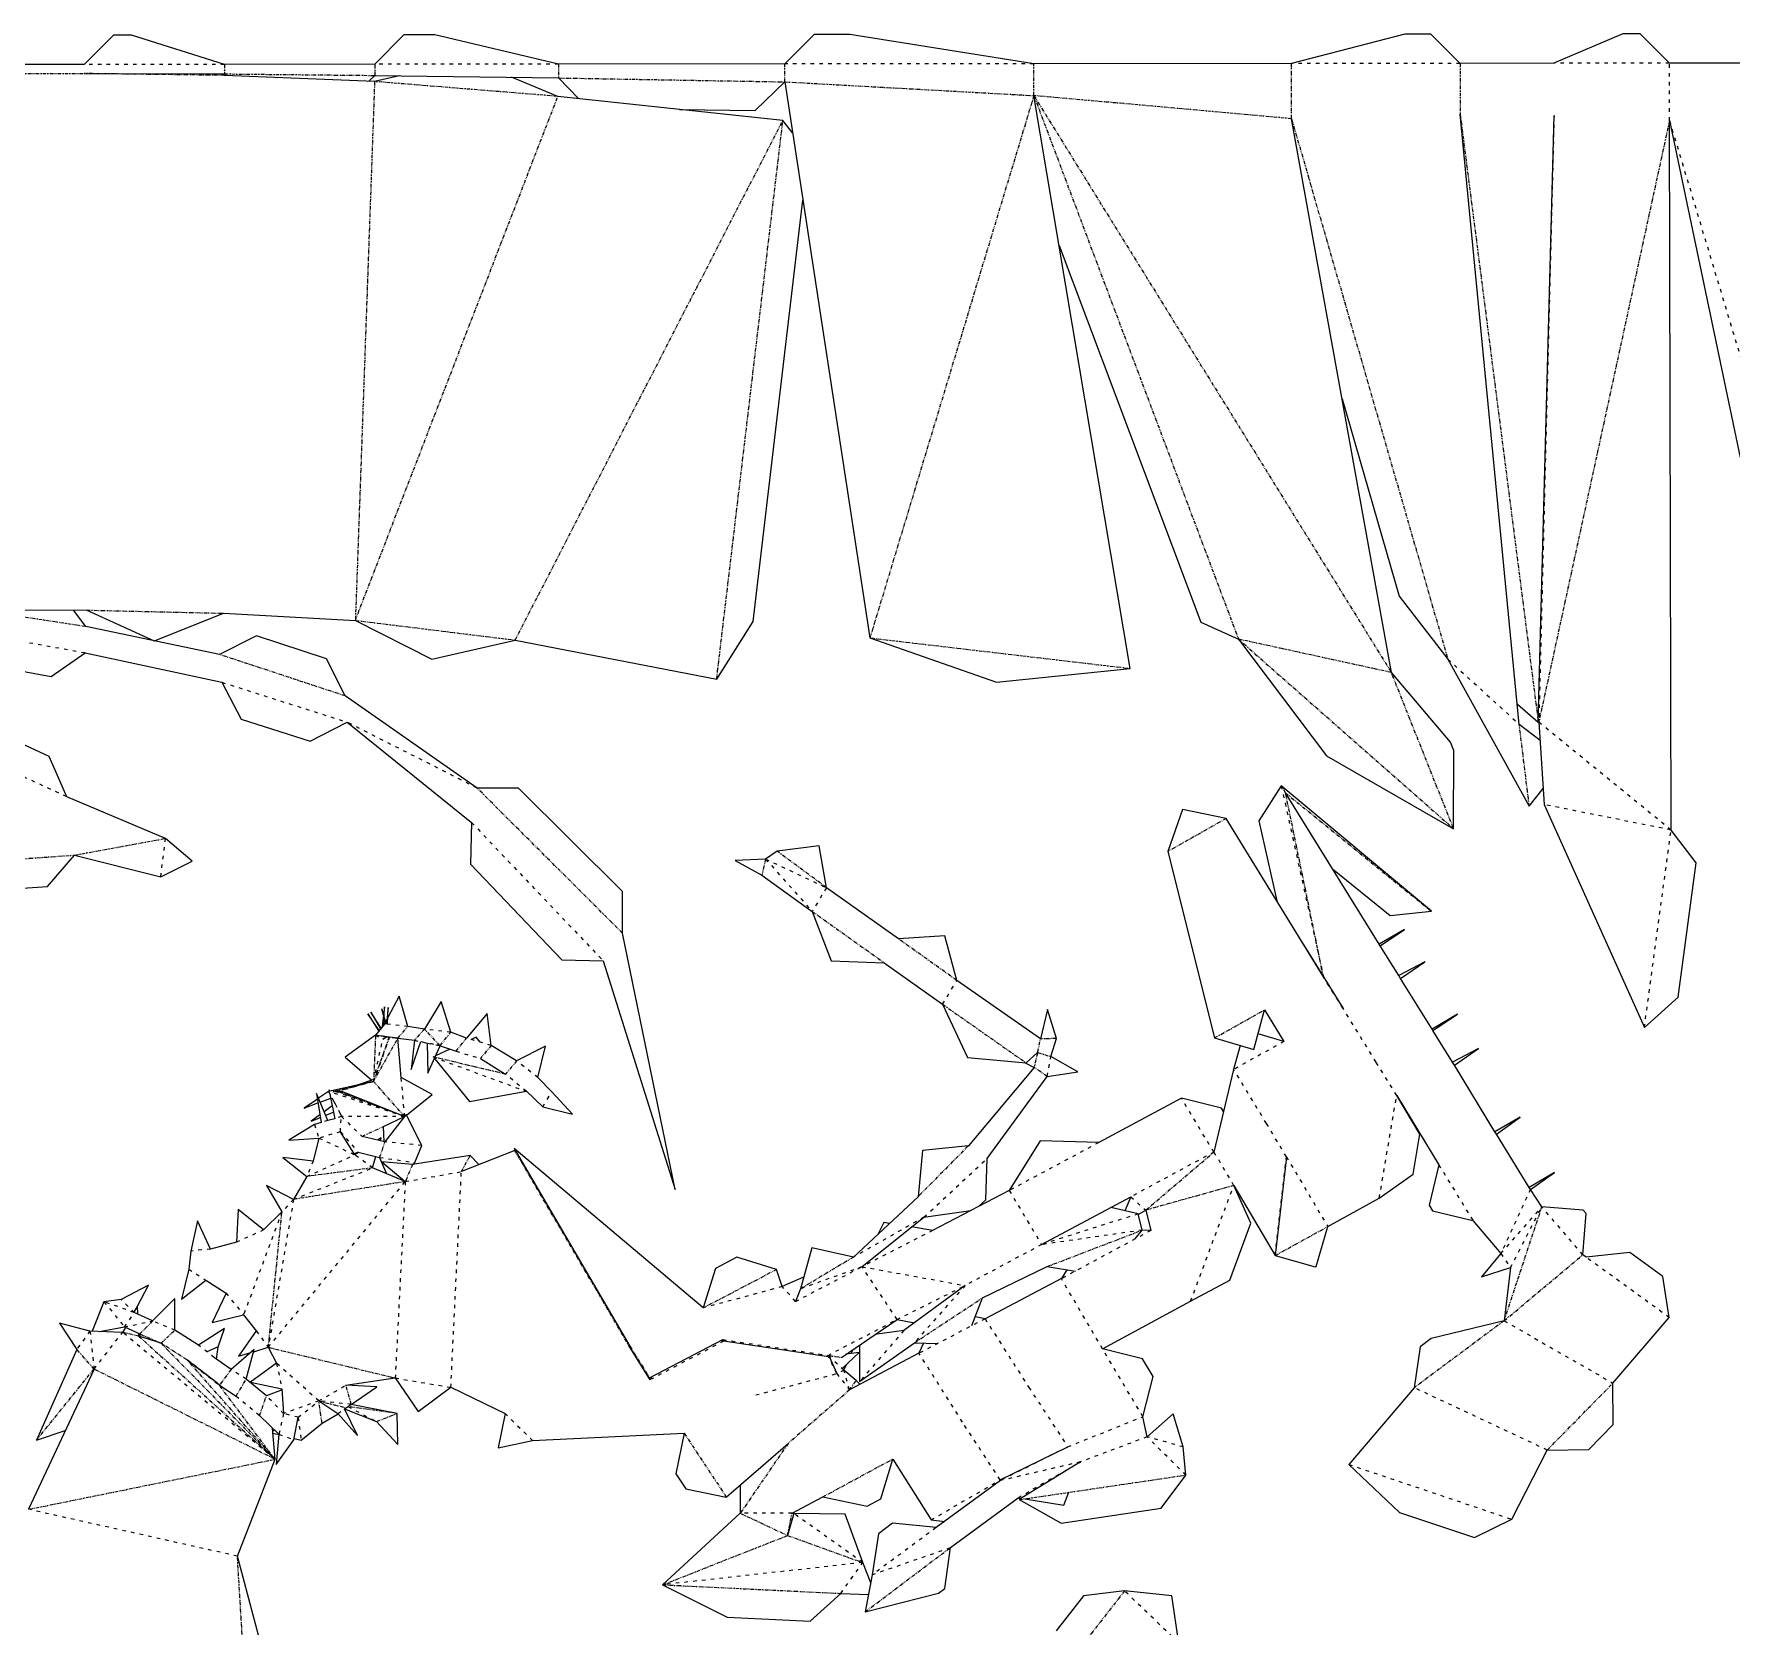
# Model space of a CAD drawing. Extents: x 0 to 2324, y 0 to 839.
# Drawn here: x 300.2 to 589.8, y 138.9 to 410.5 of the extents above; entities that cross this region are included whole.
import ezdxf

# ---------------------------------------------------------------- set-up
doc = ezdxf.new("R2010")
doc.units = 0
doc.header["$LTSCALE"] = 0.05
doc.header["$MEASUREMENT"] = 0
doc.linetypes.add('ACAD_ISO03W100', pattern=[30, 12, -18])
doc.linetypes.add('ACAD_ISO12W100', pattern=[21, 12, -3, 0, -3, 0, -3])
for name, color, linetype in [('CutLine', 7, 'Continuous'), ('MountainLine', 7, 'Continuous'), ('ValleyLine', 7, 'Continuous')]:
    doc.layers.add(name, color=color, linetype=linetype)

msp = doc.modelspace()

# ---------------------------------------------------------------- linework, layer by layer
at = {"layer": 'CutLine', "color": 1, "linetype": 'Continuous', "lineweight": 0}
for p, q in [((313.799152, 410.28592), (308.803049, 405.282026)), ((316.851963, 410.288299), (313.799152, 410.28592)), ((332.735285, 405.300672), (316.851963, 410.288299)), ((363.376512, 410.324547), (358.38041, 405.320653)), ((368.626985, 410.328638), (363.376512, 410.324547)), ((389.748664, 405.345093), (368.626985, 410.328638)), ((433.36308, 410.379076), (428.366977, 405.375182)), ((439.470001, 410.383834), (433.36308, 410.379076)), ((470.856839, 405.408287), (439.470001, 410.383834)), ((534.174054, 410.457621), (514.82461, 405.442544)), ((538.587961, 410.46106), (534.174054, 410.457621)), ((543.591855, 405.464957), (538.587961, 410.46106)), ((571.358306, 410.486592), (559.611935, 405.477439)), ((574.306461, 410.488889), (571.358306, 410.486592)), ((579.310356, 405.492786), (574.306461, 410.488889)), ((559.611935, 405.477439), (543.591855, 405.464957)), ((687.327047, 405.576945), (579.310356, 405.492786)), ((308.803049, 405.282026), (292.982095, 405.269699)), ((308.804255, 403.734024), (332.736556, 403.668671)), ((332.734684, 403.42764), (332.174437, 403.670206)), ((358.359364, 402.367091), (332.734684, 403.42764)), ((358.38041, 405.320653), (332.735285, 405.300672)), ((332.736556, 403.668671), (332.982892, 403.417367)), ((357.357546, 402.408554), (358.381896, 403.412655)), ((362.6177, 403.35438), (358.359364, 402.367091)), ((358.381896, 403.412655), (389.750506, 402.981093)), ((389.628707, 399.836451), (381.693809, 403.091935)), ((428.366977, 405.375182), (389.748664, 405.345093)), ((389.750506, 402.981093), (393.151337, 399.460921)), ((514.82461, 405.442544), (470.856839, 405.408287)), ((428.035679, 395.742079), (389.628707, 399.836451)), ((423.283901, 397.402128), (428.369361, 402.315181)), ((428.369361, 402.315181), (442.888885, 307.44423)), ((487.268464, 302.24526), (470.861075, 399.972288)), ((410.37585, 397.624704), (423.283901, 397.402128)), ((553.69514, 292.700002), (543.598587, 396.824962)), ((429.698254, 393.632161), (428.035679, 395.742079)), ((531.868176, 301.543736), (514.83194, 396.034547)), ((556.937735, 293.065554), (559.618882, 396.561441)), ((579.317975, 395.712789), (591.359855, 338.247026)), ((579.592342, 274.669074), (579.317975, 395.712789)), ((422.932433, 310.244991), (431.457465, 382.137427)), ((475.159844, 374.36761), (499.340516, 310.151644)), ((523.449669, 348.236651), (533.18852, 314.560181)), ((533.18852, 314.560181), (541.50523, 303.799618)), ((293.891901, 312.230825), (309.229079, 312.182961)), ((309.057591, 309.38355), (306.99282, 312.18994)), ((309.229079, 312.182961), (320.734522, 306.945989)), ((320.81269, 306.929671), (332.57708, 311.655772)), ((332.57708, 311.655772), (355.08007, 310.436835)), ((355.08007, 310.436835), (368.10697, 303.794374)), ((416.734038, 300.434225), (422.932433, 310.244991)), ((499.340516, 310.151644), (505.781754, 307.234374)), ((331.918749, 304.611279), (309.057591, 309.38355)), ((338.233328, 307.793432), (331.918749, 304.611279)), ((350.13841, 303.866628), (338.233328, 307.793432)), ((368.10697, 303.794374), (382.356442, 307.076897)), ((382.356442, 307.076897), (416.734038, 300.434225)), ((442.888885, 307.44423), (464.496914, 299.878705)), ((505.781754, 307.234374), (520.823572, 287.314556)), ((303.190556, 300.884708), (308.995842, 304.921866)), ((308.995842, 304.921866), (332.315618, 299.87135)), ((297.605873, 301.887958), (303.190556, 300.884708)), ((353.320562, 297.552049), (350.13841, 303.866628)), ((464.496914, 299.878705), (487.268464, 302.24526)), ((541.982901, 289.655547), (531.868176, 301.543736)), ((541.50523, 303.799618), (555.408744, 278.714335)), ((332.315618, 299.87135), (335.563508, 293.59033)), ((375.85744, 281.823769), (353.320562, 297.552049)), ((553.363335, 296.121878), (556.937735, 293.065554)), ((302.840803, 287.228918), (289.774633, 293.250472)), ((335.563508, 293.59033), (347.39313, 289.824865)), ((347.39313, 289.824865), (353.67415, 293.072756)), ((353.67415, 293.072756), (374.914751, 275.930527)), ((557.231821, 289.935391), (553.69514, 292.700002)), ((556.952114, 293.6206), (557.024227, 293.06335)), ((557.024227, 293.06335), (557.957309, 279.004022)), ((542.547467, 288.237497), (541.982901, 289.655547)), ((305.840774, 280.340965), (302.840803, 287.228918)), ((520.823572, 287.314556), (542.476896, 274.897271)), ((542.476896, 274.897271), (542.547467, 288.237497)), ((382.928503, 281.831744), (375.85744, 281.823769)), ((400.635647, 264.164498), (382.928503, 281.831744)), ((513.069331, 282.218155), (509.26694, 276.256459)), ((538.688661, 260.811469), (513.069331, 282.218155)), ((529.771717, 255.205523), (513.804797, 281.008724)), ((555.408744, 278.714335), (557.775586, 281.742163)), ((322.677763, 273.227769), (305.840774, 280.340965)), ((496.246385, 278.174289), (493.748515, 271.023022)), ((503.659522, 276.616931), (496.246385, 278.174289)), ((557.957309, 279.004022), (575.033898, 240.955186)), ((374.914751, 275.930527), (374.743095, 268.861543)), ((520.258524, 249.608134), (503.659522, 276.616931)), ((509.26694, 276.256459), (512.294352, 262.566908)), ((327.240508, 269.35589), (322.677763, 273.227769)), ((583.877303, 269.044208), (579.592342, 274.669074)), ((302.542014, 265.051908), (307.178549, 270.390686)), ((307.178549, 270.390686), (321.87757, 266.700897)), ((321.87757, 266.700897), (327.240508, 269.35589)), ((425.089578, 269.709663), (419.89695, 269.461425)), ((419.89695, 269.461425), (424.442113, 266.938232)), ((427.064572, 271.044535), (425.089578, 269.709663)), ((434.239092, 271.957843), (427.064572, 271.044535)), ((435.468057, 264.830605), (434.239092, 271.957843)), ((493.748515, 271.023022), (501.693847, 239.192966)), ((374.743095, 268.861543), (390.323645, 252.50548)), ((424.442113, 266.938232), (433.024228, 260.791194)), ((521.810594, 268.071026), (531.655497, 260.080305)), ((580.779901, 246.136073), (583.877303, 269.044208)), ((294.798866, 264.506806), (302.542014, 265.051908)), ((400.643622, 257.093435), (400.635647, 264.164498)), ((447.786515, 256.081277), (435.468057, 264.830605)), ((433.024228, 260.791194), (436.267898, 252.340972)), ((531.655497, 260.080305), (538.688661, 260.811469)), ((409.653978, 213.328269), (400.643622, 257.093435)), ((455.652674, 256.618367), (447.786515, 256.081277)), ((457.718692, 249.009393), (455.652674, 256.618367)), ((516.537869, 255.662137), (520.279121, 249.616452)), ((534.10756, 257.70161), (529.771717, 255.205523)), ((529.954797, 254.911529), (534.10756, 257.70161)), ((533.140242, 249.831578), (529.954797, 254.911529)), ((390.323645, 252.50548), (397.392629, 252.333824)), ((397.392629, 252.333824), (409.653978, 213.328269)), ((436.267898, 252.340972), (445.314117, 252.0351)), ((445.314117, 252.0351), (455.292671, 244.939246)), ((537.560394, 252.187168), (533.140242, 249.831578)), ((533.446974, 249.329491), (537.560394, 252.187168)), ((520.284403, 249.60796), (520.258524, 249.608134)), ((520.279121, 249.616452), (523.628842, 244.231444)), ((538.802433, 240.712269), (533.446974, 249.329491)), ((362.547505, 246.340644), (360.60383, 242.665094)), ((364.044635, 241.160165), (362.547505, 246.340644)), ((472.013513, 239.017003), (457.718692, 249.009393)), ((359.161747, 240.481645), (357.205916, 243.282939)), ((357.205916, 243.282939), (359.072335, 240.368757)), ((359.473547, 240.875313), (357.717155, 243.601739)), ((357.717155, 243.601739), (359.381104, 240.758597)), ((359.899064, 243.035104), (359.600683, 244.140649)), ((359.600683, 244.140649), (359.895838, 243.008214)), ((360.072785, 244.483379), (359.669703, 241.122972)), ((359.930036, 241.451659), (360.072785, 244.483379)), ((360.699311, 244.395153), (360.36846, 241.538486)), ((360.540674, 241.520763), (360.699311, 244.395153)), ((369.713027, 245.4047), (366.85099, 240.72008)), ((371.34979, 240.164669), (369.713027, 245.4047)), ((377.570197, 243.347272), (374.042673, 239.172458)), ((378.278322, 237.927765), (377.570197, 243.347272)), ((455.292671, 244.939246), (459.553187, 235.843915)), ((473.205227, 244.056856), (472.013513, 239.017003)), ((474.710556, 239.101628), (473.205227, 244.056856)), ((508.409785, 237.226981), (510.233925, 243.982826)), ((510.233925, 243.982826), (513.543479, 238.586237)), ((523.619028, 244.229848), (523.623732, 244.239658)), ((575.033898, 240.955186), (580.779901, 246.136073)), ((360.026666, 241.573661), (358.521493, 239.673284)), ((359.98688, 242.658911), (360.276437, 241.547956)), ((360.301124, 241.545416), (359.988917, 242.702184)), ((360.189487, 241.88156), (360.026666, 241.573661)), ((360.469526, 242.411122), (360.203333, 241.907743)), ((366.85099, 240.72008), (364.044635, 241.160165)), ((543.125238, 243.229288), (538.802433, 240.712269)), ((538.959358, 240.460268), (543.125238, 243.229288)), ((542.308588, 235.039872), (538.959358, 240.460268)), ((358.515825, 239.65338), (353.357616, 235.923914)), ((359.476912, 239.515718), (358.515825, 239.65338)), ((358.521493, 239.673284), (358.521036, 239.652633)), ((359.476266, 239.51581), (359.477718, 239.522439)), ((359.482045, 239.558512), (359.476912, 239.515718)), ((359.485531, 239.558096), (359.840057, 239.485876)), ((359.903096, 239.071627), (359.745282, 238.969789)), ((360.12381, 239.426105), (359.837467, 239.485645)), ((359.860483, 239.480859), (359.857917, 239.484534)), ((360.067612, 239.184286), (360.423657, 239.40049)), ((360.068743, 239.182435), (360.067612, 239.184286)), ((360.068809, 239.182478), (360.068069, 239.183537)), ((360.243256, 239.285461), (360.068809, 239.182478)), ((360.104456, 239.203522), (360.104807, 239.206872)), ((360.128225, 239.464223), (360.12381, 239.426105)), ((360.131703, 239.463961), (360.426698, 239.404446)), ((360.240889, 239.289506), (360.243256, 239.285461)), ((360.425586, 239.397474), (360.423647, 239.400484)), ((360.423657, 239.40049), (360.423907, 239.40501)), ((360.861755, 239.302244), (360.425586, 239.397474)), ((360.426087, 239.398042), (360.903553, 239.313331)), ((360.856699, 239.321644), (360.861755, 239.302244)), ((361.843868, 239.205343), (361.376696, 239.280751)), ((361.601432, 239.244475), (361.6024, 239.250657)), ((361.6024, 239.250657), (361.846651, 239.224656)), ((362.330237, 239.146343), (361.843868, 239.205343)), ((361.846651, 239.224656), (361.845631, 239.205129)), ((362.329729, 239.146405), (362.334082, 239.175187)), ((362.912533, 232.44804), (362.330237, 239.146343)), ((362.334082, 239.175187), (365.180901, 238.803797)), ((365.180901, 238.803797), (364.627919, 233.804319)), ((364.627919, 233.804319), (366.251102, 238.565185)), ((366.251102, 238.565185), (367.348889, 238.321573)), ((367.348889, 238.321573), (367.421319, 233.198125)), ((368.640354, 235.879595), (369.541895, 237.862685)), ((369.542498, 237.865391), (372.270119, 236.923112)), ((374.042673, 239.172458), (371.34979, 240.164669)), ((375.681345, 239.349054), (374.81209, 238.946356)), ((376.363623, 238.490421), (375.681345, 239.349054)), ((382.600317, 235.284538), (378.278322, 237.927765)), ((387.512475, 237.769001), (382.600317, 235.284538)), ((386.207149, 232.421294), (387.512475, 237.769001)), ((473.762156, 236.010424), (474.710556, 239.101628)), ((501.693847, 239.192966), (508.409785, 237.226981)), ((506.085394, 237.90741), (504.955109, 233.820362)), ((513.543479, 238.586237), (509.129539, 239.892645)), ((353.357616, 235.923914), (357.916878, 232.016826)), ((367.421319, 233.198125), (368.625223, 235.846311)), ((368.554935, 235.691702), (374.573271, 228.328628)), ((371.224482, 237.284336), (368.759912, 236.142582)), ((376.408045, 235.682708), (380.712135, 233.017905)), ((459.553187, 235.843915), (469.555793, 234.935671)), ((469.397765, 234.950021), (470.904205, 234.151509)), ((469.555793, 234.935671), (471.504097, 236.734475)), ((478.364747, 233.409702), (473.762156, 236.010424)), ((546.735133, 237.384169), (542.308588, 235.039872)), ((542.620715, 234.527318), (546.735133, 237.384169)), ((358.190898, 231.782003), (350.504908, 230.052923)), ((358.204657, 232.115321), (355.389321, 231.151746)), ((368.183245, 229.549066), (362.912533, 232.44804)), ((388.58193, 230.005868), (386.207149, 232.421294)), ((470.904205, 234.151509), (459.696401, 220.813845)), ((462.913315, 218.651099), (473.135358, 232.634409)), ((473.135358, 232.634409), (478.364747, 233.409702)), ((504.955109, 233.820362), (501.574354, 219.720081)), ((549.526449, 223.197363), (542.620715, 234.527318)), ((350.408302, 225.098958), (348.429659, 229.729718)), ((348.429659, 229.729718), (349.258215, 224.76258)), ((350.504908, 230.052923), (348.785813, 228.896187)), ((349.060988, 228.252175), (350.864708, 228.918822)), ((350.703377, 230.097571), (350.580551, 230.361969)), ((350.580551, 230.361969), (350.635613, 230.082327)), ((350.726711, 229.619665), (351.553535, 225.420488)), ((351.050373, 228.987443), (351.606018, 227.925789)), ((352.187988, 230.053905), (352.609983, 230.04657)), ((352.609983, 230.04657), (352.613971, 229.894998)), ((352.902144, 229.785996), (352.910934, 230.045433)), ((352.910934, 230.045433), (363.491488, 225.784513)), ((363.794043, 226.027276), (368.183245, 229.549066)), ((374.573271, 228.328628), (384.257261, 230.09171)), ((384.257261, 230.09171), (387.057702, 227.429848)), ((392.12296, 226.171693), (388.58193, 230.005868)), ((496.035716, 228.908991), (481.926003, 221.331017)), ((502.899112, 227.207875), (496.035716, 228.908991)), ((536.724314, 222.793416), (532.770922, 229.4032)), ((532.770922, 229.4032), (539.954557, 217.56163)), ((348.590608, 228.76484), (346.326968, 227.241694)), ((346.326968, 227.241694), (348.698474, 228.118192)), ((349.036848, 226.089663), (347.509425, 224.998049)), ((351.127566, 227.583851), (349.763189, 226.608762)), ((350.018573, 226.01107), (351.332776, 226.541654)), ((352.178506, 226.883101), (352.702414, 225.794406)), ((363.744468, 226.12547), (363.490395, 225.797087)), ((366.409207, 220.847373), (363.744468, 226.12547)), ((387.057702, 227.429848), (392.12296, 226.171693)), ((503.235755, 226.649367), (502.899112, 227.207875)), ((348.111362, 224.419785), (343.723876, 221.732927)), ((347.509425, 224.998049), (349.111074, 225.644684)), ((349.258215, 224.76258), (348.111362, 224.419785)), ((351.553535, 225.420488), (350.408302, 225.098958)), ((355.000631, 219.254242), (352.517921, 223.195046)), ((359.87288, 224.091475), (363.488872, 225.781527)), ((360.013567, 221.476648), (359.87288, 224.091475)), ((363.4724, 225.773828), (360.126336, 221.449119)), ((363.483237, 225.787835), (363.480737, 225.784604)), ((553.872322, 225.681258), (549.526449, 223.197363)), ((549.781298, 222.796841), (553.872322, 225.681258)), ((343.723876, 221.732927), (348.854696, 222.112311)), ((348.854696, 222.112311), (347.890068, 218.189998)), ((360.126336, 221.449119), (356.234472, 222.399192)), ((359.489823, 222.146372), (358.879859, 221.753407)), ((359.343825, 221.640144), (359.489823, 222.146372)), ((365.209943, 217.949184), (366.409207, 220.847373)), ((382.200315, 220.353903), (401.922231, 186.588138)), ((414.454014, 193.123895), (382.200315, 220.353903)), ((459.696401, 220.813845), (451.836859, 219.972262)), ((471.931013, 221.656493), (466.651363, 213.163492)), ((481.926003, 221.331017), (471.931013, 221.656493)), ((535.56999, 215.966274), (536.724314, 222.793416)), ((555.390215, 213.672149), (549.781298, 222.796841)), ((347.890068, 218.189998), (342.729131, 218.808102)), ((342.729131, 218.808102), (346.794413, 215.56915)), ((354.860887, 219.476057), (355.576124, 219.682044)), ((355.640508, 219.666478), (355.000631, 219.254242)), ((355.576124, 219.682044), (359.221958, 218.800601)), ((358.010015, 217.015345), (358.570326, 218.958145)), ((359.221958, 218.800601), (360.408132, 216.016146)), ((364.818304, 217.576416), (359.602973, 218.086077)), ((359.602973, 218.086077), (363.592994, 214.689142)), ((374.654045, 219.128006), (364.818304, 217.576416)), ((364.918156, 217.592168), (365.209943, 217.949184)), ((382.275582, 220.008727), (373.172033, 216.387086)), ((376.166083, 217.578201), (374.654045, 219.128006)), ((382.52453, 219.798816), (382.275582, 220.008727)), ((451.836859, 219.972262), (451.091518, 212.103009)), ((462.646879, 211.585053), (462.913315, 218.651099)), ((513.958792, 218.919072), (512.064911, 202.09543)), ((539.954557, 217.56163), (538.300594, 210.686719)), ((346.794413, 215.56915), (344.520316, 211.647905)), ((363.592994, 214.689142), (358.010015, 217.015345)), ((362.811615, 215.014712), (362.975316, 215.215008)), ((529.806399, 211.869809), (535.56999, 215.966274)), ((559.699981, 216.213627), (555.390215, 213.672149)), ((555.586601, 213.365242), (559.699981, 216.213627)), ((344.520316, 211.647905), (339.892479, 214.023226)), ((339.892479, 214.023226), (342.556392, 209.555274)), ((451.091518, 212.103009), (440.062121, 201.804322)), ((466.651363, 213.163492), (453.581825, 206.360278)), ((461.402854, 210.431435), (462.646879, 211.585053)), ((472.190865, 203.94456), (487.407431, 212.093227)), ((487.407431, 212.093227), (486.383859, 209.708501)), ((507.905348, 207.589331), (504.9642, 214.0197)), ((504.9642, 214.0197), (512.045664, 202.097608)), ((521.022961, 207.013475), (529.806399, 211.869809)), ((557.548707, 210.378347), (555.586601, 213.365242)), ((335.060693, 209.950326), (334.813593, 204.350726)), ((339.429446, 206.438835), (335.060693, 209.950326)), ((342.556392, 209.555274), (339.429446, 206.438835)), ((441.531714, 200.164986), (452.109492, 208.632419)), ((452.109492, 208.632419), (460.085299, 209.745595)), ((488.643463, 209.165352), (484.016773, 210.277486)), ((489.36365, 206.41252), (488.643463, 209.165352)), ((488.662631, 209.092083), (489.942747, 209.802929)), ((489.942747, 209.802929), (490.793898, 206.342334)), ((538.300594, 210.686719), (538.902046, 209.704193)), ((538.902046, 209.704193), (545.78512, 208.036897)), ((564.597928, 209.822929), (557.548707, 210.378347)), ((564.538824, 202.192494), (565.094242, 209.241715)), ((565.094242, 209.241715), (564.597928, 209.822929)), ((328.160917, 207.984964), (326.988975, 202.837632)), ((330.358423, 203.185023), (328.160917, 207.984964)), ((445.270586, 207.709357), (444.309729, 205.770521)), ((446.220925, 207.555098), (445.270586, 207.709357)), ((453.581825, 206.360278), (449.997811, 206.942034)), ((488.141803, 204.911865), (489.36365, 206.41252)), ((490.793898, 206.342334), (489.341146, 206.384881)), ((504.295156, 197.892903), (507.905348, 207.589331)), ((519.046304, 200.224305), (521.022961, 207.013475)), ((545.78512, 208.036897), (550.555127, 202.420965)), ((326.988975, 202.837632), (326.667394, 199.732637)), ((334.813593, 204.350726), (330.358423, 203.185023)), ((432.962409, 203.370777), (431.014155, 196.366208)), ((440.062121, 201.804322), (432.962409, 203.370777)), ((416.558881, 199.874416), (414.454014, 193.123895)), ((420.189176, 201.778917), (416.558881, 199.874416)), ((426.939697, 199.674049), (420.189176, 201.778917)), ((462.112375, 194.866121), (473.113323, 200.186365)), ((473.113323, 200.186365), (477.968085, 199.424438)), ((512.045664, 202.097608), (512.067074, 202.114646)), ((512.064911, 202.09543), (518.854081, 200.118773)), ((518.854081, 200.118773), (519.046304, 200.224305)), ((550.555127, 202.420965), (547.224746, 198.416594)), ((547.224746, 198.416594), (552.185609, 200.002865)), ((552.185609, 200.002865), (551.111859, 190.942931)), ((565.120309, 201.767253), (564.538824, 202.192494)), ((572.534392, 202.569254), (565.120309, 201.767253)), ((578.176854, 198.480236), (572.534392, 202.569254)), ((319.770365, 196.990148), (315.138047, 194.545208)), ((317.90834, 193.413582), (319.770365, 196.990148)), ((326.667394, 199.732637), (325.406139, 194.599432)), ((325.406139, 194.599432), (329.55234, 197.878088)), ((329.55234, 197.878088), (333.019751, 195.644268)), ((427.91069, 196.777562), (426.939697, 199.674049)), ((431.567539, 198.355793), (427.91069, 196.777562)), ((459.116147, 196.95931), (448.677126, 189.256686)), ((475.561022, 198.126133), (462.528663, 191.282798)), ((476.502703, 199.654421), (475.561022, 198.126133)), ((497.608895, 194.264466), (504.295156, 197.892903)), ((579.291501, 191.497574), (578.176854, 198.480236)), ((312.165862, 194.191277), (310.168243, 189.176406)), ((315.138047, 194.545208), (312.165862, 194.191277)), ((324.26613, 194.767323), (320.46938, 190.915322)), ((324.289061, 189.358747), (324.26613, 194.767323)), ((333.019751, 195.644268), (330.622805, 190.654165)), ((431.014155, 196.366208), (430.19901, 194.251007)), ((460.296064, 190.115914), (462.112375, 194.866121)), ((482.567202, 186.153178), (497.608895, 194.264466)), ((317.90477, 193.491232), (317.292162, 192.403195)), ((320.46938, 190.915322), (317.351563, 192.344128)), ((317.970544, 192.060467), (317.90477, 193.491232)), ((330.622805, 190.654165), (336.005665, 191.946947)), ((336.005665, 191.946947), (338.17607, 189.225697)), ((438.011659, 184.70284), (447.514723, 191.153233)), ((447.514723, 191.153233), (450.466868, 190.57728)), ((462.528287, 191.282558), (460.86112, 191.593707)), ((569.669467, 180.30184), (579.291501, 191.497574)), ((309.793724, 189.192137), (304.607717, 190.547617)), ((304.607717, 190.547617), (307.535128, 186.057377)), ((315.352735, 188.958628), (309.793724, 189.192137)), ((311.43771, 189.123081), (315.681627, 189.878909)), ((315.832401, 189.810552), (315.352735, 188.958628)), ((315.681627, 189.878909), (318.294357, 188.694357)), ((318.143646, 188.295049), (318.12169, 188.77264)), ((321.922845, 187.096758), (318.143646, 188.295049)), ((318.294357, 188.694357), (318.277868, 188.25249)), ((328.28377, 186.784226), (324.289061, 189.358747)), ((332.740569, 189.641831), (328.28377, 186.784226)), ((331.659161, 186.4921), (332.740569, 189.641831)), ((338.17607, 189.225697), (335.153814, 184.880277)), ((448.677126, 189.256686), (443.709911, 188.570641)), ((551.111859, 190.942931), (538.657712, 187.905991)), ((307.535128, 186.057377), (300.646866, 170.562078)), ((331.679574, 186.500786), (329.711276, 185.66327)), ((331.382999, 184.379279), (331.679574, 186.500786)), ((337.83633, 186.029484), (333.859446, 182.631446)), ((335.153814, 184.880277), (337.227202, 185.509016)), ((336.454837, 180.984313), (337.83633, 186.029484)), ((337.736067, 185.663326), (340.219123, 186.416294)), ((340.219123, 186.416294), (341.638552, 183.689699)), ((402.018286, 186.255112), (402.051217, 186.380846)), ((405.380689, 180.879995), (402.018286, 186.255112)), ((405.271812, 181.205022), (417.803595, 187.74078)), ((417.891255, 187.456272), (417.386402, 187.523199)), ((417.803595, 187.74078), (418.028531, 187.436053)), ((435.837275, 184.812957), (417.891255, 187.456272)), ((438.135013, 182.783951), (441.037167, 185.542389)), ((441.037167, 185.542389), (438.782583, 185.22612)), ((451.251765, 185.389025), (439.417469, 179.142447)), ((439.698839, 185.354651), (440.008779, 186.058425)), ((441.128171, 180.600529), (450.480875, 187.19397)), ((441.133209, 186.821654), (441.128171, 180.600529)), ((450.480875, 187.19397), (454.409053, 187.039142)), ((452.036906, 187.132639), (451.251765, 185.389025)), ((489.423079, 184.42201), (482.567202, 186.153178)), ((536.792899, 186.51796), (535.767423, 179.521647)), ((538.657712, 187.905991), (536.792899, 186.51796)), ((310.485659, 182.703389), (299.316749, 158.771508)), ((326.393642, 184.251609), (330.900442, 180.832796)), ((333.859446, 182.631446), (331.021385, 184.634499)), ((341.638552, 183.689699), (337.204295, 180.471363)), ((435.424393, 184.873772), (435.74061, 185.038671)), ((435.74061, 185.038671), (435.757517, 184.824705)), ((435.919014, 184.824423), (435.837275, 184.812957)), ((436.154708, 184.977437), (435.909192, 184.846125)), ((435.909192, 184.846125), (437.231248, 181.924941)), ((436.570981, 184.91588), (435.930827, 184.826081)), ((438.441613, 182.499892), (438.877513, 183.489682)), ((440.563308, 180.771612), (438.441613, 182.499892)), ((491.207076, 181.432717), (489.423079, 184.42201)), ((330.884249, 180.811556), (330.888487, 180.841865)), ((331.890006, 179.931592), (330.884249, 180.811556)), ((330.900442, 180.832796), (330.885717, 180.810272)), ((331.885204, 179.935794), (331.912295, 179.95985)), ((332.04384, 179.873384), (331.890006, 179.931592)), ((331.912295, 179.95985), (334.735497, 178.10412)), ((339.901932, 178.120955), (336.454837, 180.984313)), ((337.204295, 180.471363), (342.557512, 179.303722)), ((353.463146, 179.954548), (361.880863, 181.180359)), ((358.736627, 179.670149), (353.463146, 179.954548)), ((354.382838, 176.681003), (358.736627, 179.670149)), ((361.880863, 181.180359), (365.795989, 175.451838)), ((365.795989, 175.451838), (371.369335, 179.584874)), ((371.369335, 179.584874), (380.623801, 175.140516)), ((405.176867, 181.205824), (405.271812, 181.205022)), ((405.645488, 181.399907), (405.380689, 180.879995)), ((441.212712, 180.090043), (440.563308, 180.771612)), ((489.475907, 174.576839), (491.207076, 181.432717)), ((569.739335, 173.231117), (569.669467, 180.30184)), ((342.566692, 179.165367), (339.901932, 178.120955)), ((342.557512, 179.303722), (342.836048, 175.105771)), ((348.837219, 177.253978), (352.088795, 175.130262)), ((362.191386, 175.14708), (354.383092, 176.680626)), ((535.767423, 179.521647), (524.619595, 166.430093)), ((338.732285, 174.803643), (342.025868, 171.586867)), ((344.598533, 170.620307), (345.309706, 174.470302)), ((349.388295, 173.489187), (352.1691, 175.040714)), ((352.088795, 175.130262), (355.458426, 171.372768)), ((353.22751, 175.902535), (358.704036, 173.750811)), ((355.458426, 171.372768), (353.228651, 175.900602)), ((353.332461, 175.689801), (353.512826, 175.790434)), ((362.30619, 169.807173), (362.191386, 175.14708)), ((380.623801, 175.140516), (379.464757, 169.261281)), ((490.192461, 171.134883), (489.475907, 174.576839)), ((494.628031, 175.084233), (490.192461, 171.134883)), ((496.364431, 169.404747), (494.628031, 175.084233)), ((300.646866, 170.562078), (305.584324, 172.201185)), ((341.371414, 167.312067), (340.946091, 172.641463)), ((341.309534, 172.286495), (340.988411, 172.111185)), ((341.013856, 171.792353), (342.021462, 171.538687)), ((342.025868, 171.586867), (341.553696, 166.423025)), ((344.646121, 170.877929), (345.803818, 170.586479)), ((345.803818, 170.586479), (349.388295, 173.489187)), ((358.704036, 173.750811), (362.30619, 169.807173)), ((385.327232, 170.502318), (411.177507, 171.768951)), ((411.177507, 171.768951), (409.761465, 164.841121)), ((565.542642, 168.950659), (569.739335, 173.231117)), ((341.553696, 166.423025), (344.598533, 170.620307)), ((379.464757, 169.261281), (385.327232, 170.502318)), ((418.38148, 160.863411), (428.917685, 170.005523)), ((465.105199, 163.784874), (476.660339, 169.445389)), ((496.798352, 164.621879), (496.364431, 169.404747)), ((552.400774, 157.085748), (558.47192, 168.880791)), ((558.47192, 168.880791), (565.542642, 168.950659)), ((334.941248, 150.782625), (341.371414, 167.312067)), ((444.763581, 160.571479), (446.781783, 167.348415)), ((446.781783, 167.348415), (453.333308, 156.977581)), ((478.794108, 166.848636), (468.355822, 160.425518)), ((524.619595, 166.430093), (533.259895, 158.248622)), ((409.761465, 164.841121), (411.45365, 162.279453)), ((411.45365, 162.279453), (418.38148, 160.863411)), ((420.736544, 162.906866), (420.762366, 158.101656)), ((465.156578, 163.681719), (454.188204, 155.643595)), ((465.014514, 163.577608), (465.105199, 163.784874)), ((465.207531, 163.835004), (465.156578, 163.681719)), ((492.581689, 158.945634), (496.798352, 164.621879)), ((429.590745, 158.123638), (434.855134, 160.895333)), ((434.855134, 160.895333), (442.408221, 159.297078)), ((442.408221, 159.297078), (444.763581, 160.571479)), ((456.632989, 152.253958), (468.162939, 160.75007)), ((468.162939, 160.75007), (468.73093, 160.656338)), ((468.355822, 160.425518), (475.524896, 156.429105)), ((469.292343, 160.563691), (475.966477, 159.462293)), ((475.966477, 159.462293), (476.812875, 161.673257)), ((420.762366, 158.101656), (407.509771, 145.897326)), ((429.902562, 158.048522), (428.835751, 154.304792)), ((429.872847, 157.944244), (429.590745, 158.123638)), ((438.675694, 157.942489), (429.902562, 158.048522)), ((441.651131, 149.68865), (438.675694, 157.942489)), ((453.333308, 156.977581), (455.658697, 156.72124)), ((475.524896, 156.429105), (492.581689, 158.945634)), ((533.259895, 158.248622), (546.067649, 153.940667)), ((546.067649, 153.940667), (552.400774, 157.085748)), ((444.353415, 154.611318), (443.291716, 147.62041)), ((446.758633, 156.382303), (444.353415, 154.611318)), ((454.188204, 155.643595), (446.758633, 156.382303)), ((341.453271, 126.323052), (334.941248, 150.782625)), ((455.648064, 145.251821), (456.632989, 152.253958)), ((443.027773, 146.249615), (441.651131, 149.68865)), ((407.509771, 145.897326), (418.523748, 140.358336)), ((443.291716, 147.62041), (442.071634, 141.283871)), ((454.579896, 144.447095), (455.648064, 145.251821)), ((486.333914, 144.873246), (479.317141, 143.998659)), ((494.430888, 144.015967), (486.333914, 144.873246)), ((432.68177, 139.673012), (437.917666, 144.425421)), ((437.917666, 144.425421), (442.636604, 144.218063)), ((442.071634, 141.283871), (454.579896, 144.447095)), ((479.317141, 143.998659), (474.679019, 138.039689)), ((495.590195, 135.956692), (494.430888, 144.015967)), ((418.523748, 140.358336), (432.68177, 139.673012))]:
    msp.add_line(p, q, dxfattribs=at)
at = {"layer": 'MountainLine', "color": 1, "linetype": 'ACAD_ISO03W100', "lineweight": 0}
for p, q in [((543.591855, 405.464957), (514.82461, 405.442544)), ((579.310356, 405.492786), (559.611935, 405.477439)), ((579.317975, 395.712789), (579.310356, 405.492786)), ((332.735285, 405.300672), (308.803049, 405.282026)), ((389.748664, 405.345093), (358.38041, 405.320653)), ((470.856839, 405.408287), (428.366977, 405.375182)), ((559.618882, 396.561441), (557.024227, 293.06335)), ((579.317975, 395.712789), (615.454629, 275.416905)), ((293.568714, 307.693244), (308.995842, 304.921866)), ((541.50523, 303.799618), (553.69514, 292.700002)), ((332.315618, 299.87135), (353.67415, 293.072756)), ((305.840774, 280.340965), (278.932663, 292.741588)), ((375.85744, 281.823769), (353.67415, 293.072756)), ((579.592342, 274.669074), (557.024227, 293.06335)), ((513.069331, 282.218155), (520.279121, 249.616452)), ((579.592342, 274.669074), (557.957309, 279.004022)), ((374.914751, 275.930527), (397.392629, 252.333824)), ((321.87757, 266.700897), (322.677763, 273.227769)), ((575.033898, 240.955186), (579.592342, 274.669074)), ((425.089578, 269.709663), (435.468057, 264.830605)), ((425.089578, 269.709663), (433.024228, 260.791194)), ((435.468057, 264.830605), (433.024228, 260.791194)), ((529.954797, 254.911529), (529.771717, 255.205523)), ((523.619028, 244.229848), (520.258524, 249.608134)), ((533.446974, 249.329491), (533.140242, 249.831578)), ((455.292671, 244.939246), (457.718692, 249.009393)), ((529.260253, 235.067761), (523.623935, 244.230646)), ((364.044635, 241.160165), (360.026666, 241.573661)), ((371.34979, 240.164669), (366.85099, 240.72008)), ((538.959358, 240.460268), (538.802433, 240.712269)), ((360.903553, 239.313331), (358.190898, 231.782003)), ((358.190898, 231.782003), (359.745282, 238.969789)), ((358.515825, 239.65338), (359.745282, 238.969789)), ((358.521493, 239.673284), (359.485531, 239.558096)), ((359.837467, 239.485645), (359.476912, 239.515718)), ((359.840057, 239.485876), (360.131703, 239.463961)), ((360.423657, 239.40049), (360.12381, 239.426105)), ((361.376696, 239.280751), (360.426087, 239.398042)), ((360.914118, 239.35469), (360.426392, 239.401244)), ((361.376696, 239.280751), (360.914118, 239.35469)), ((361.376696, 239.280751), (361.6024, 239.250657)), ((361.846651, 239.224656), (362.334082, 239.175187)), ((365.180901, 238.803797), (366.251102, 238.565185)), ((367.348889, 238.321573), (369.541895, 237.862685)), ((368.460381, 238.10343), (367.348889, 238.321573)), ((369.541895, 237.862685), (368.460381, 238.10343)), ((378.278322, 237.927765), (374.042673, 239.172458)), ((513.543479, 238.586237), (504.955109, 233.820362)), ((368.343919, 235.949867), (384.257261, 230.09171)), ((372.270119, 236.923112), (376.408045, 235.682708)), ((386.207149, 232.421294), (382.600317, 235.284538)), ((473.135358, 232.634409), (473.762156, 236.010424)), ((532.770922, 229.4032), (529.260253, 235.067761)), ((542.620715, 234.527318), (542.308588, 235.039872)), ((351.610923, 230.064966), (358.190898, 231.782003)), ((358.190898, 231.782003), (352.187988, 230.053905)), ((363.491488, 225.784513), (362.912533, 232.44804)), ((384.257261, 230.09171), (380.712135, 233.017905)), ((510.548675, 224.614578), (504.955109, 233.820362)), ((350.504908, 230.052923), (351.050373, 228.987443)), ((363.488872, 225.781527), (350.504908, 230.052923)), ((351.256486, 230.022386), (351.610923, 230.064966)), ((363.488872, 225.781527), (351.610923, 230.064966)), ((351.996257, 230.08131), (352.188084, 230.056091)), ((387.057702, 227.429848), (388.58193, 230.005868)), ((501.574354, 219.720081), (496.035716, 228.908991)), ((529.806399, 211.869809), (532.770922, 229.4032)), ((351.606018, 227.925789), (352.178506, 226.883101)), ((348.111362, 224.419785), (348.854696, 222.112311)), ((352.517921, 223.195046), (348.854696, 222.112311)), ((350.408302, 225.098958), (349.258215, 224.76258)), ((352.702414, 225.794406), (351.553535, 225.420488)), ((352.517921, 223.195046), (352.702414, 225.794406)), ((352.517921, 223.195046), (355.576124, 219.682044)), ((363.488872, 225.781527), (352.702414, 225.794406)), ((352.702414, 225.794406), (356.234472, 222.399192)), ((513.958792, 218.919072), (510.548675, 224.614578)), ((549.781298, 222.796841), (549.526449, 223.197363)), ((348.854696, 222.112311), (355.000631, 219.254242)), ((366.409207, 220.847373), (360.126336, 221.449119)), ((481.926003, 221.331017), (466.651363, 213.163492)), ((346.794413, 215.56915), (355.000631, 219.254242)), ((347.890068, 218.189998), (346.794413, 215.56915)), ((358.010015, 217.015345), (355.000631, 219.254242)), ((359.221958, 218.800601), (365.209943, 217.949184)), ((452.109492, 208.632419), (462.913315, 218.651099)), ((501.574354, 219.720081), (487.407431, 212.093227)), ((501.574354, 219.720081), (504.9642, 214.0197)), ((512.045664, 202.097608), (513.958792, 218.919072)), ((513.958792, 218.919072), (521.022961, 207.013475)), ((539.954557, 217.56163), (545.78512, 208.036897)), ((340.219123, 186.416294), (363.592994, 214.689142)), ((344.520316, 211.647905), (358.010015, 217.015345)), ((363.592994, 214.689142), (361.880863, 181.180359)), ((363.592994, 214.689142), (373.172033, 216.387086)), ((371.369335, 179.584874), (373.172033, 216.387086)), ((344.520316, 211.647905), (340.219123, 186.416294)), ((344.520316, 211.647905), (342.556392, 209.555274)), ((466.651363, 213.163492), (472.190865, 203.94456)), ((487.407431, 212.093227), (489.942747, 209.802929)), ((497.608895, 194.264466), (504.9642, 214.0197)), ((555.586601, 213.365242), (550.555127, 202.420965)), ((555.586601, 213.365242), (555.390215, 213.672149)), ((342.556392, 209.555274), (336.005665, 191.946947)), ((452.109492, 208.632419), (440.062121, 201.804322)), ((488.643463, 209.165352), (472.190865, 203.94456)), ((550.555127, 202.420965), (557.548707, 210.378347)), ((552.185609, 200.002865), (557.548707, 210.378347)), ((564.538824, 202.192494), (557.548707, 210.378347)), ((339.429446, 206.438835), (334.813593, 204.350726)), ((453.581825, 206.360278), (441.531714, 200.164986)), ((489.36365, 206.41252), (472.190865, 203.94456)), ((490.793898, 206.342334), (475.561022, 198.126133)), ((330.358423, 203.185023), (326.988975, 202.837632)), ((472.190865, 203.94456), (459.116147, 196.95931)), ((430.19901, 194.251007), (441.531714, 200.164986)), ((441.531714, 200.164986), (431.014155, 196.366208)), ((441.531714, 200.164986), (459.116147, 196.95931)), ((447.514723, 191.153233), (441.531714, 200.164986)), ((550.555127, 202.420965), (552.185609, 200.002865)), ((579.291501, 191.497574), (565.120309, 201.767253)), ((326.667394, 199.732637), (329.55234, 197.878088)), ((447.514723, 191.153233), (459.116147, 196.95931)), ((459.116147, 196.95931), (450.480875, 187.19397)), ((482.567202, 186.153178), (475.561022, 198.126133)), ((312.165862, 194.191277), (315.681627, 189.878909)), ((317.351563, 192.344128), (312.165862, 194.191277)), ((317.351563, 192.344128), (315.138047, 194.545208)), ((333.019751, 195.644268), (336.005665, 191.946947)), ((427.91069, 196.777562), (414.454014, 193.123895)), ((430.19901, 194.251007), (427.91069, 196.777562)), ((315.681627, 189.878909), (317.351563, 192.344128)), ((435.74061, 185.038671), (447.514723, 191.153233)), ((462.528287, 191.282558), (451.251765, 185.389025)), ((462.528287, 191.282558), (469.996913, 179.58448)), ((309.793724, 189.192137), (307.535128, 186.057377)), ((309.793724, 189.192137), (310.485659, 182.703389)), ((310.485659, 182.703389), (315.352735, 188.958628)), ((341.371414, 167.312067), (315.352735, 188.958628)), ((315.681627, 189.878909), (320.46938, 190.915322)), ((324.289061, 189.358747), (320.46938, 190.915322)), ((338.17607, 189.225697), (340.219123, 186.416294)), ((448.677126, 189.256686), (441.128171, 180.600529)), ((551.111859, 190.942931), (569.669467, 180.30184)), ((331.021385, 184.634499), (328.28377, 186.784226)), ((417.891255, 187.456272), (405.380689, 180.879995)), ((417.803595, 187.74078), (435.74061, 185.038671)), ((458.678301, 173.663229), (451.251765, 185.389025)), ((489.475907, 174.576839), (482.567202, 186.153178)), ((326.393642, 184.251609), (331.890006, 179.931592)), ((336.454837, 180.984313), (333.859446, 182.631446)), ((341.638552, 183.689699), (342.557512, 179.303722)), ((348.837219, 177.253978), (341.638552, 183.689699)), ((437.231248, 181.924941), (435.837275, 184.812957)), ((438.441613, 182.499892), (435.909192, 184.846125)), ((438.441613, 182.499892), (437.231248, 181.924941)), ((439.417469, 179.142447), (438.441613, 182.499892)), ((348.837219, 177.253978), (353.463146, 179.954548)), ((361.880863, 181.180359), (371.369335, 179.584874)), ((423.411383, 178.281418), (437.231248, 181.924941)), ((437.231248, 181.924941), (439.417469, 179.142447)), ((469.996913, 179.58448), (476.660382, 169.445575)), ((334.735497, 178.10412), (338.732285, 174.803643)), ((342.836048, 175.105771), (339.901932, 178.120955)), ((348.837219, 177.253978), (342.836048, 175.105771)), ((345.309706, 174.470302), (348.837219, 177.253978)), ((354.383092, 176.680626), (348.837219, 177.253978)), ((353.812995, 176.295729), (354.383092, 176.680626)), ((558.47192, 168.880791), (535.767423, 179.521647)), ((342.836048, 175.105771), (342.025868, 171.586867)), ((345.309706, 174.470302), (342.836048, 175.105771)), ((345.309706, 174.470302), (345.803818, 170.586479)), ((352.088795, 175.130262), (353.228651, 175.900602)), ((353.22751, 175.902535), (353.533245, 176.08289)), ((353.533245, 176.08289), (353.812995, 176.295729)), ((353.812995, 176.295729), (358.704036, 173.750811)), ((380.623801, 175.140516), (385.327232, 170.502318)), ((476.660382, 169.445575), (489.475907, 174.576839)), ((342.025868, 171.586867), (344.598533, 170.620307)), ((465.105199, 163.784874), (458.678301, 173.663229)), ((490.192461, 171.134883), (478.794108, 166.848636)), ((496.798352, 164.621879), (490.192461, 171.134883)), ((496.364431, 169.404747), (490.192461, 171.134883)), ((476.660382, 169.445575), (465.156578, 163.681719)), ((478.794108, 166.848636), (465.156578, 163.681719)), ((468.162939, 160.75007), (478.794108, 166.848636)), ((524.619595, 166.430093), (552.400774, 157.085748)), ((453.333308, 156.977581), (465.105199, 163.784874)), ((334.941248, 150.782625), (299.316749, 158.771508)), ((429.590745, 158.123638), (420.762366, 158.101656)), ((441.651131, 149.68865), (429.902562, 158.048522)), ((454.188204, 155.643595), (443.291716, 147.62041)), ((443.291716, 147.62041), (456.632989, 152.253958)), ((441.651131, 149.68865), (407.509771, 145.897326)), ((437.917666, 144.425421), (441.651131, 149.68865)), ((495.590195, 135.956692), (486.333914, 144.873246))]:
    msp.add_line(p, q, dxfattribs=at)
at = {"layer": 'ValleyLine', "color": 1, "linetype": 'ACAD_ISO12W100', "lineweight": 0}
for p, q in [((543.591855, 405.464957), (543.598587, 396.824962)), ((292.983301, 403.721697), (308.804255, 403.734024)), ((332.734684, 403.42764), (308.804255, 403.734024)), ((332.735285, 405.300672), (332.736556, 403.668671)), ((332.736556, 403.668671), (358.381896, 403.412655)), ((358.38041, 405.320653), (358.381896, 403.412655)), ((389.748664, 405.345093), (389.750506, 402.981093)), ((389.750506, 402.981093), (428.369361, 402.315181)), ((428.369361, 402.315181), (428.366977, 405.375182)), ((470.861075, 399.972288), (470.856839, 405.408287)), ((514.83194, 396.034547), (514.82461, 405.442544)), ((358.359364, 402.367091), (355.08007, 310.436835)), ((355.08007, 310.436835), (389.628707, 399.836451)), ((389.628707, 399.836451), (358.359364, 402.367091)), ((428.369361, 402.315181), (470.861075, 399.972288)), ((470.861075, 399.972288), (442.888885, 307.44423)), ((514.83194, 396.034547), (470.861075, 399.972288)), ((470.861075, 399.972288), (531.868176, 301.543736)), ((470.861075, 399.972288), (505.781754, 307.234374)), ((543.598587, 396.824962), (556.937735, 293.065554)), ((382.356442, 307.076897), (428.035679, 395.742079)), ((416.734038, 300.434225), (428.035679, 395.742079)), ((514.83194, 396.034547), (541.50523, 303.799618)), ((579.317975, 395.712789), (557.024227, 293.06335)), ((309.057591, 309.38355), (293.895058, 311.691996)), ((309.229079, 312.182961), (332.57708, 311.655772)), ((355.08007, 310.436835), (382.356442, 307.076897)), ((442.888885, 307.44423), (487.268464, 302.24526)), ((531.868176, 301.543736), (505.781754, 307.234374)), ((505.781754, 307.234374), (542.476896, 274.897271)), ((353.320562, 297.552049), (331.918749, 304.611279)), ((542.476896, 274.897271), (531.868176, 301.543736)), ((555.408744, 278.714335), (553.69514, 292.700002)), ((400.643622, 257.093435), (375.85744, 281.823769)), ((513.804797, 281.008724), (513.069331, 282.218155)), ((520.279121, 249.616452), (513.804797, 281.008724)), ((513.804797, 281.008724), (538.688661, 260.811469)), ((503.659522, 276.616931), (493.748515, 271.023022)), ((307.178549, 270.390686), (322.677763, 273.227769)), ((289.460089, 269.143341), (307.178549, 270.390686)), ((425.089578, 269.709663), (424.442113, 266.938232)), ((435.468057, 264.830605), (427.064572, 271.044535)), ((433.024228, 260.791194), (445.314117, 252.0351)), ((457.718692, 249.009393), (447.786515, 256.081277)), ((455.292671, 244.939246), (469.555793, 234.935671)), ((501.693847, 239.192966), (510.233925, 243.982826)), ((362.334082, 239.175187), (364.044635, 241.160165)), ((366.85099, 240.72008), (365.180901, 238.803797)), ((369.541895, 237.862685), (366.85099, 240.72008)), ((358.515825, 239.65338), (358.190898, 231.782003)), ((358.190898, 231.782003), (360.861755, 239.302244)), ((358.190898, 231.782003), (362.330237, 239.146343)), ((359.485531, 239.558096), (360.131703, 239.463961)), ((359.745282, 238.969789), (360.067612, 239.184286)), ((360.068809, 239.182478), (359.903096, 239.071627)), ((360.425586, 239.397474), (360.243256, 239.285461)), ((360.903553, 239.313331), (360.861755, 239.302244)), ((361.376696, 239.280751), (360.903553, 239.313331)), ((369.542498, 237.865391), (371.34979, 240.164669)), ((372.270119, 236.923112), (374.042673, 239.172458)), ((378.278322, 237.927765), (376.408045, 235.682708)), ((471.504097, 236.734475), (472.013513, 239.017003)), ((474.710556, 239.101628), (472.013513, 239.017003)), ((380.712135, 233.017905), (368.343919, 235.949867)), ((382.600317, 235.284538), (380.712135, 233.017905)), ((471.504097, 236.734475), (470.904205, 234.151509)), ((471.504097, 236.734475), (473.762156, 236.010424)), ((358.190898, 231.782003), (351.256486, 230.022386)), ((358.190898, 231.782003), (351.996257, 230.08131)), ((363.491488, 225.784513), (358.190898, 231.782003)), ((473.135358, 232.634409), (470.904205, 234.151509)), ((351.996257, 230.08131), (351.610923, 230.064966)), ((363.488872, 225.781527), (351.996257, 230.08131)), ((363.488872, 225.781527), (352.188084, 230.056091)), ((352.609983, 230.04657), (352.910934, 230.045433)), ((356.234472, 222.399192), (359.87288, 224.091475)), ((359.221958, 218.800601), (360.126336, 221.449119)), ((459.696401, 220.813845), (451.091518, 212.103009)), ((364.818304, 217.576416), (363.592994, 214.689142)), ((373.172033, 216.387086), (374.654045, 219.128006)), ((402.018286, 186.255112), (382.275582, 220.008727)), ((489.942747, 209.802929), (501.574354, 219.720081)), ((363.592994, 214.689142), (344.520316, 211.647905)), ((358.010015, 217.015345), (346.794413, 215.56915)), ((504.9642, 214.0197), (489.942747, 209.802929)), ((340.219123, 186.416294), (342.556392, 209.555274)), ((551.111859, 190.942931), (557.548707, 210.378347)), ((473.113323, 200.186365), (489.36365, 206.41252)), ((512.064911, 202.09543), (521.022961, 207.013475)), ((440.062121, 201.804322), (431.014155, 196.366208)), ((551.111859, 190.942931), (564.538824, 202.192494)), ((426.939697, 199.674049), (414.454014, 193.123895)), ((450.480875, 187.19397), (462.112375, 194.866121)), ((318.143646, 188.295049), (315.352735, 188.958628)), ((318.143646, 188.295049), (341.371414, 167.312067)), ((320.46938, 190.915322), (318.294357, 188.694357)), ((318.294357, 188.694357), (321.922845, 187.096758)), ((321.922845, 187.096758), (324.289061, 189.358747)), ((551.111859, 190.942931), (535.767423, 179.521647)), ((310.485659, 182.703389), (307.535128, 186.057377)), ((321.922845, 187.096758), (341.371414, 167.312067)), ((326.393642, 184.251609), (321.922845, 187.096758)), ((340.219123, 186.416294), (361.880863, 181.180359)), ((401.922231, 186.588138), (405.271812, 181.205022)), ((300.646866, 170.562078), (310.485659, 182.703389)), ((341.371414, 167.312067), (310.485659, 182.703389)), ((330.884249, 180.811556), (326.393642, 184.251609)), ((341.371414, 167.312067), (326.393642, 184.251609)), ((333.859446, 182.631446), (331.912295, 179.95985)), ((435.74061, 185.038671), (438.011659, 184.70284)), ((330.900442, 180.832796), (331.912295, 179.95985)), ((341.371414, 167.312067), (331.890006, 179.931592)), ((334.735497, 178.10412), (336.454837, 180.984313)), ((354.382838, 176.681003), (353.463146, 179.954548)), ((439.417469, 179.142447), (440.563308, 180.771612)), ((558.47192, 168.880791), (569.669467, 180.30184)), ((338.732285, 174.803643), (339.901932, 178.120955)), ((348.837219, 177.253978), (353.533245, 176.08289)), ((349.388295, 173.489187), (348.837219, 177.253978)), ((439.417469, 179.142447), (428.917685, 170.005523)), ((362.191386, 175.14708), (353.812995, 176.295729)), ((358.704036, 173.750811), (362.191386, 175.14708)), ((411.177507, 171.768951), (418.38148, 160.863411)), ((428.917685, 170.005523), (420.762366, 158.101656)), ((299.316749, 158.771508), (341.371414, 167.312067)), ((434.855134, 160.895333), (446.781783, 167.348415)), ((468.355822, 160.425518), (496.798352, 164.621879)), ((420.762366, 158.101656), (428.835751, 154.304792)), ((428.835751, 154.304792), (429.590745, 158.123638)), ((407.509771, 145.897326), (428.835751, 154.304792)), ((428.835751, 154.304792), (441.651131, 149.68865)), ((337.98411, 101.250316), (334.941248, 150.782625)), ((442.071634, 141.283871), (456.632989, 152.253958)), ((407.509771, 145.897326), (437.917666, 144.425421)), ((486.333914, 144.873246), (474.210808, 129.297717))]:
    msp.add_line(p, q, dxfattribs=at)

doc.saveas('drawing.dxf')
